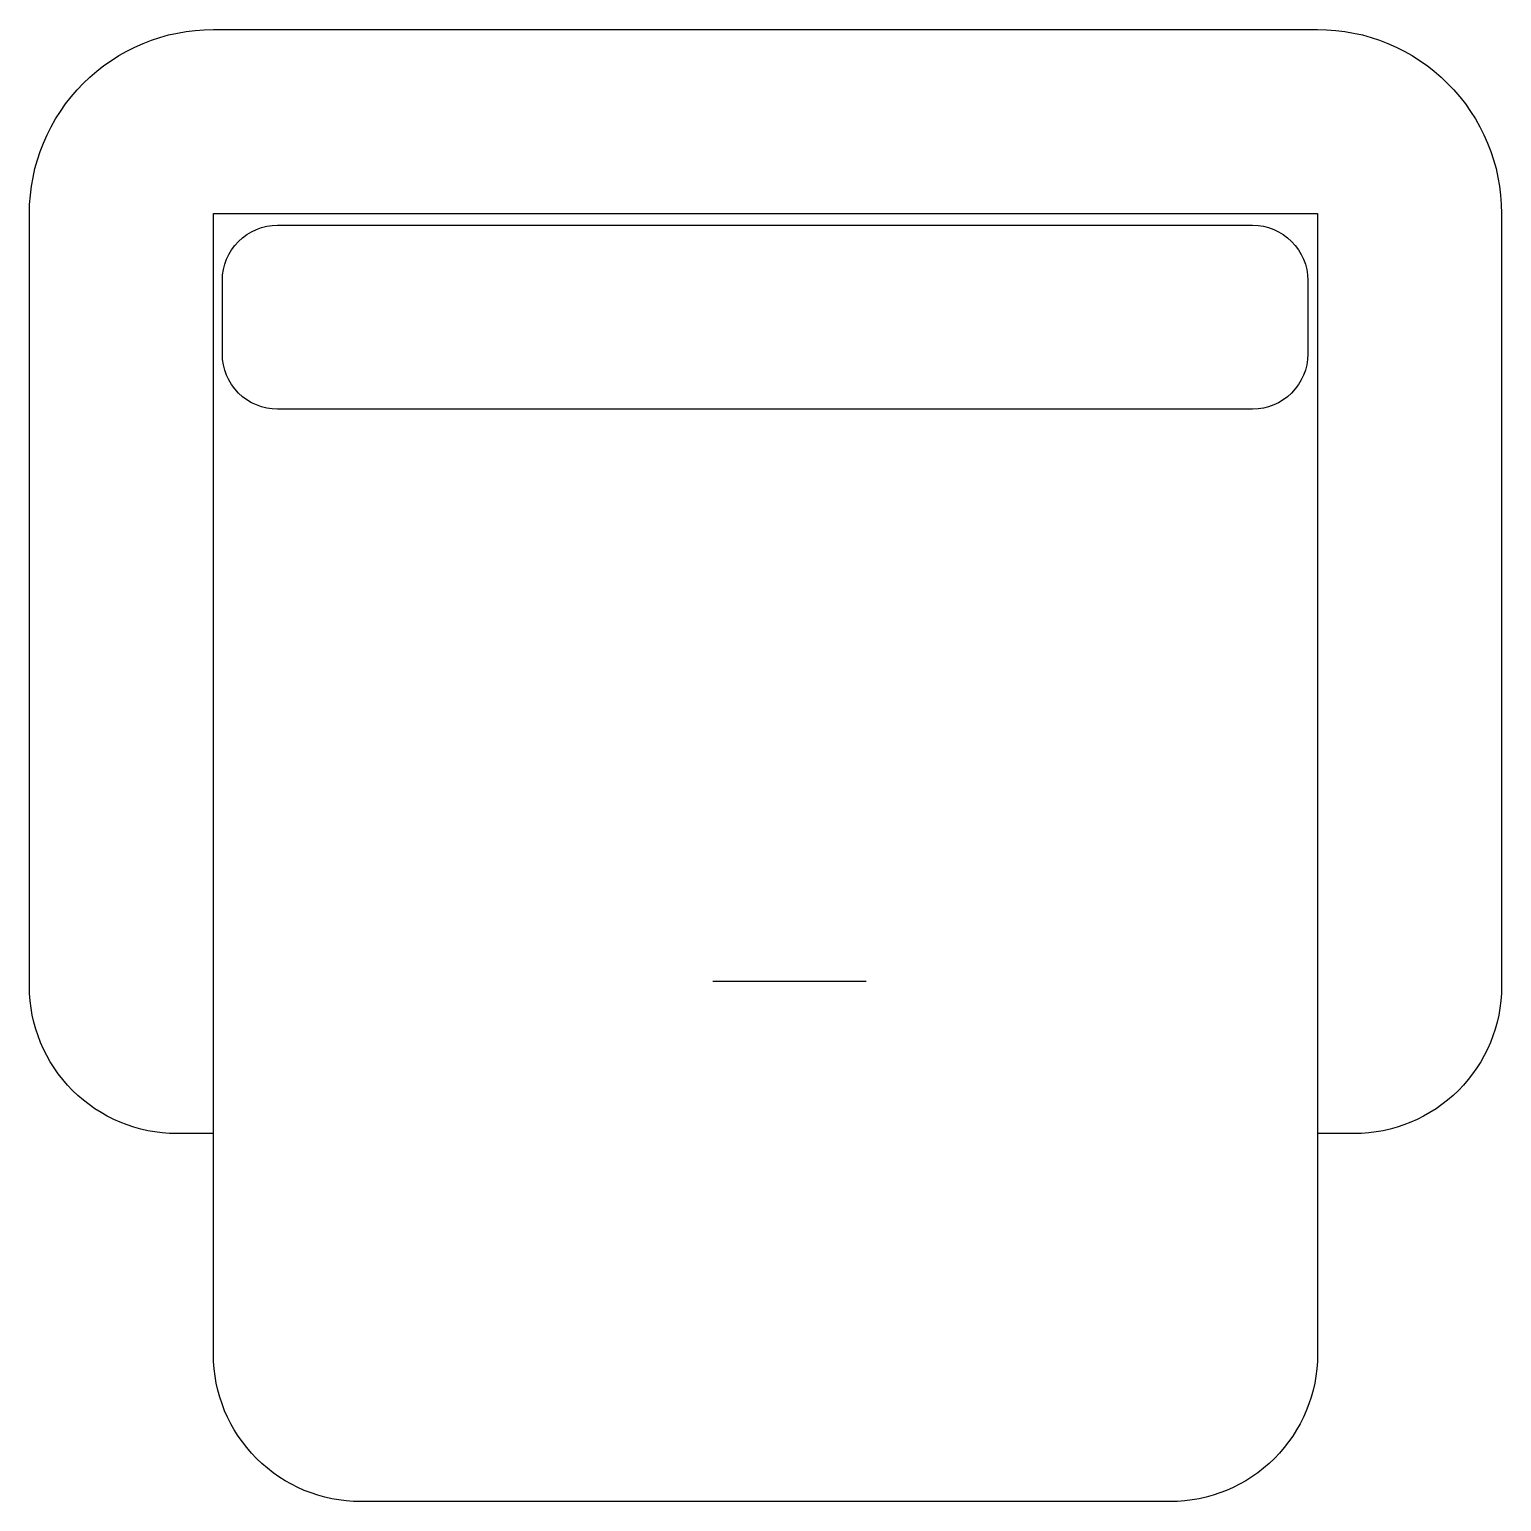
# Model space of a CAD drawing. Extents: x 41.812 to 42.612, y 26.22 to 27.02.
import ezdxf

# ---------------------------------------------------------------- set-up
doc = ezdxf.new("R2010")
doc.units = 0
doc.header["$LTSCALE"] = 0.4
doc.header["$MEASUREMENT"] = 0
doc.layers.get('0').update_dxf_attribs({"linetype": 'CONTINUOUS'})

msp = doc.modelspace()

# ---------------------------------------------------------------- linework, layer by layer
for p, q in [((42.18365, 26.50302), (42.26698, 26.50302)), ((41.91218, 26.42019), (41.89218, 26.42019)), ((42.53218, 26.42019), (42.51218, 26.42019))]:
    msp.add_line(p, q)
msp.add_lwpolyline([(41.89218, 26.42019, -0.414214), (41.81218, 26.50019), (41.81218, 26.92019, -0.414214), (41.91218, 27.02019), (42.51218, 27.02019, -0.414214), (42.61218, 26.92019), (42.61218, 26.50019, -0.414214), (42.53218, 26.42019)], format="xyb")
for points in [[(42.51218, 26.92019), (42.51218, 26.30019, -0.414214), (42.43218, 26.22019), (41.99218, 26.22019, -0.414214), (41.91218, 26.30019), (41.91218, 26.92019)], [(41.94701, 26.91382), (42.47687, 26.91382, -0.414214), (42.50687, 26.88382), (42.50687, 26.84382, -0.414214), (42.47687, 26.81382), (41.94701, 26.81382, -0.414214), (41.91701, 26.84382), (41.91701, 26.88382, -0.414214)]]:
    msp.add_lwpolyline(points, format="xyb", close=True)

doc.saveas('drawing.dxf')
